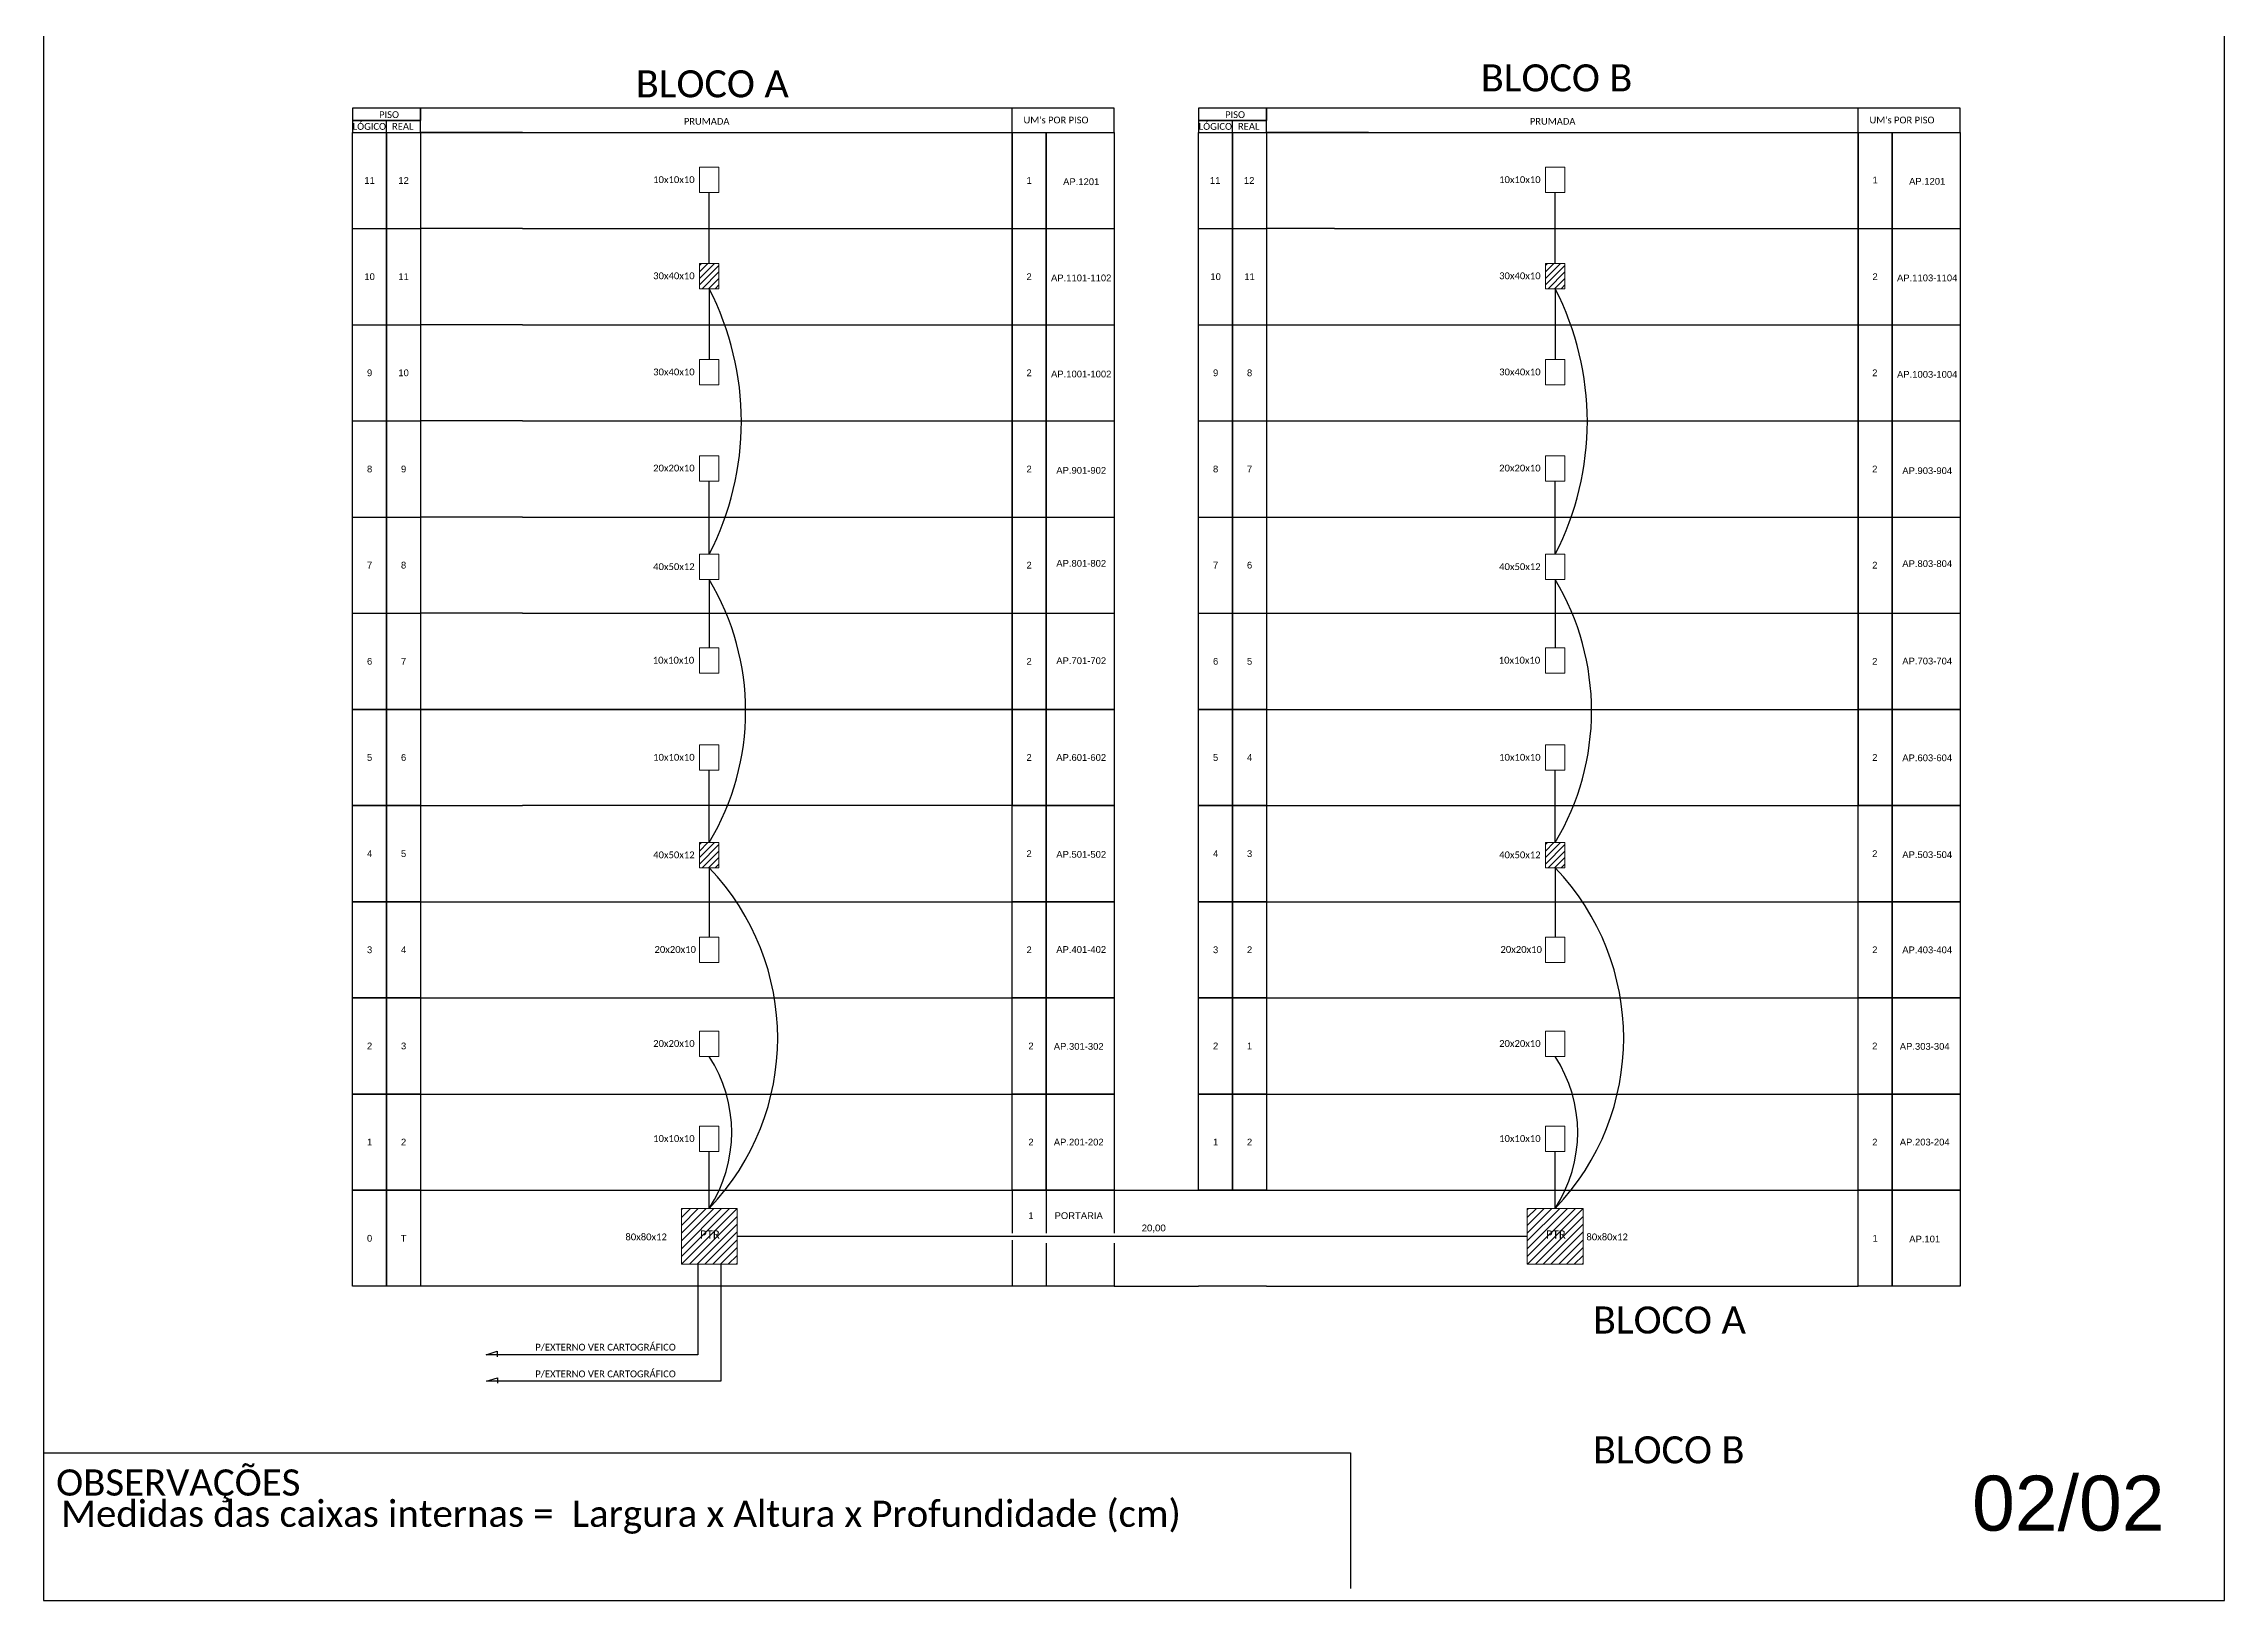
# Model space of a CAD drawing. Header units: inches. Extents: x 26733 to 28293, y 296242 to 297080.
# Drawn here: x 27699 to 28293, y 296242 to 296666 of the extents above; entities that cross this region are included whole.
import ezdxf
from ezdxf.enums import TextEntityAlignment as Align

# ---------------------------------------------------------------- set-up
doc = ezdxf.new("R2010")
doc.units = ezdxf.units.IN
doc.header["$MEASUREMENT"] = 0
doc.layers.get('0').update_dxf_attribs({"color": 252})
doc.styles.add('ARIAL', font='arial.ttf')
doc.styles.get("Standard").update_dxf_attribs({"font": 'arial.ttf'})
doc.styles.add('WMF-Calibri0', font='calibri.ttf')

msp = doc.modelspace()

# ---------------------------------------------------------------- hatches: boundary and pattern name
h = msp.add_hatch()
h.set_pattern_fill('ANSI31', color=1, scale=10)
h.set_pattern_definition([(45, (15690.5395, 294822.7384), (-0.88388348, 0.88388348), [])])
h.paths.add_polyline_path([(27883.36, 296605.73), (27878.06, 296605.73), (27878.06, 296598.84), (27883.36, 296598.84)])
h = msp.add_hatch()
h.set_pattern_fill('ANSI31', color=1, scale=10)
h.set_pattern_definition([(45, (15920.9702, 294822.7384), (-0.88388348, 0.88388348), [])])
h.paths.add_polyline_path([(28113.79, 296605.73), (28108.49, 296605.73), (28108.49, 296598.84), (28113.79, 296598.84)])
h = msp.add_hatch()
h.set_pattern_fill('ANSI31', color=1, scale=10)
h.set_pattern_definition([(45, (15690.5396, 294664.9927), (-0.88388348, 0.88388348), [])])
h.paths.add_polyline_path([(27883.36, 296447.99), (27878.06, 296447.99), (27878.06, 296441.09), (27883.36, 296441.09)])
h = msp.add_hatch()
h.set_pattern_fill('ANSI31', color=1, scale=10)
h.set_pattern_definition([(45, (15920.9702, 294664.9927), (-0.88388348, 0.88388348), [])])
h.paths.add_polyline_path([(28113.79, 296447.99), (28108.49, 296447.99), (28108.49, 296441.09), (28113.79, 296441.09)])
h = msp.add_hatch()
h.set_pattern_fill('ANSI31', color=1, scale=12, style=0)
h.set_pattern_definition([(45, (27139.5384, 295871.0232), (-1.0606602, 1.0606602), [])])
h.paths.add_polyline_path([(27888.3, 296348.29), (27873.13, 296348.29), (27873.13, 296333.15), (27888.3, 296333.15)])
h.paths.add_polyline_path([(27877.85, 296339.23), (27884.36, 296339.23), (27884.36, 296343.18), (27877.85, 296343.18)], flags=9)
h = msp.add_hatch()
h.set_pattern_fill('ANSI31', color=1, scale=12, style=0)
h.set_pattern_definition([(45, (27369.969, 295871.0232), (-1.0606602, 1.0606602), [])])
h.paths.add_polyline_path([(28118.73, 296348.29), (28103.56, 296348.29), (28103.56, 296333.15), (28118.73, 296333.15)])
h.paths.add_polyline_path([(28108.28, 296339.23), (28114.79, 296339.23), (28114.79, 296343.18), (28108.28, 296343.18)], flags=9)

# ---------------------------------------------------------------- linework, layer by layer
at = {"color": 0}
for p, q in [((27783.6, 296641.43), (27792.85, 296641.43)), ((27783.6, 296615.23), (27783.6, 296641.43)), ((27783.6, 296641.43), (27792.85, 296641.43)), ((27792.85, 296641.43), (27792.85, 296615.23)), ((27792.85, 296641.43), (27802.11, 296641.43)), ((27792.85, 296615.23), (27792.85, 296641.43)), ((27792.85, 296641.43), (27802.11, 296641.43)), ((27802.11, 296641.43), (27802.11, 296615.23)), ((27820.63, 296641.43), (27802.11, 296641.43)), ((27802.11, 296641.43), (27802.11, 296615.23)), ((27820.63, 296641.43), (27802.11, 296641.43)), ((27829.89, 296641.43), (27820.63, 296641.43)), ((27829.89, 296641.43), (27820.63, 296641.43)), ((27829.89, 296641.43), (27963.27, 296641.43)), ((27829.89, 296641.43), (27963.27, 296641.43)), ((27963.27, 296641.43), (27963.27, 296615.23)), ((27963.27, 296641.43), (27972.53, 296641.43)), ((27963.27, 296615.23), (27963.27, 296641.43)), ((27963.27, 296641.43), (27972.53, 296641.43)), ((27972.53, 296641.43), (27991.05, 296641.43)), ((27972.53, 296615.23), (27972.53, 296641.43)), ((27972.53, 296641.43), (27972.53, 296615.23)), ((27972.53, 296641.43), (27991.05, 296641.43)), ((27991.05, 296641.43), (27991.05, 296615.23)), ((28014.03, 296641.43), (28023.28, 296641.43)), ((28014.03, 296615.23), (28014.03, 296641.43)), ((28014.03, 296641.43), (28023.28, 296641.43)), ((28023.28, 296641.43), (28023.28, 296615.23)), ((28023.28, 296641.43), (28032.54, 296641.43)), ((28023.28, 296615.23), (28023.28, 296641.43)), ((28023.28, 296641.43), (28032.54, 296641.43)), ((28032.54, 296641.43), (28032.54, 296615.23)), ((28051.06, 296641.43), (28032.54, 296641.43)), ((28032.54, 296641.43), (28032.54, 296615.23)), ((28051.06, 296641.43), (28032.54, 296641.43)), ((28060.32, 296641.43), (28051.06, 296641.43)), ((28060.32, 296641.43), (28051.06, 296641.43)), ((28060.32, 296641.43), (28193.7, 296641.43)), ((28060.32, 296641.43), (28193.7, 296641.43)), ((28193.7, 296641.43), (28193.7, 296615.23)), ((28193.7, 296641.43), (28202.96, 296641.43)), ((28193.7, 296615.23), (28193.7, 296641.43)), ((28193.7, 296641.43), (28202.96, 296641.43)), ((28202.96, 296641.43), (28221.48, 296641.43)), ((28202.96, 296615.23), (28202.96, 296641.43)), ((28202.96, 296641.43), (28202.96, 296615.23)), ((28202.96, 296641.43), (28221.48, 296641.43)), ((28221.48, 296641.43), (28221.48, 296615.23)), ((27783.6, 296615.23), (27792.85, 296615.23)), ((27783.6, 296589.04), (27783.6, 296615.23)), ((27783.6, 296615.23), (27792.85, 296615.23)), ((27792.85, 296615.23), (27792.85, 296589.04)), ((27792.85, 296615.23), (27802.11, 296615.23)), ((27792.85, 296589.04), (27792.85, 296615.23)), ((27792.85, 296615.23), (27802.11, 296615.23)), ((27802.11, 296615.23), (27802.11, 296589.04)), ((27820.63, 296615.23), (27802.11, 296615.23)), ((27802.11, 296615.23), (27802.11, 296589.04)), ((27820.63, 296615.23), (27802.11, 296615.23)), ((27829.89, 296615.23), (27820.63, 296615.23)), ((27829.89, 296615.23), (27820.63, 296615.23)), ((27829.89, 296615.23), (27963.27, 296615.23)), ((27829.89, 296615.23), (27963.27, 296615.23)), ((27963.27, 296615.23), (27963.27, 296589.04)), ((27963.27, 296615.23), (27972.53, 296615.23)), ((27963.27, 296589.04), (27963.27, 296615.23)), ((27963.27, 296615.23), (27972.53, 296615.23)), ((27972.53, 296615.23), (27991.05, 296615.23)), ((27972.53, 296589.04), (27972.53, 296615.23)), ((27972.53, 296615.23), (27972.53, 296589.04)), ((27972.53, 296615.23), (27991.05, 296615.23)), ((27991.05, 296615.23), (27991.05, 296589.04)), ((28014.03, 296615.23), (28023.28, 296615.23)), ((28014.03, 296589.04), (28014.03, 296615.23)), ((28014.03, 296615.23), (28023.28, 296615.23)), ((28023.28, 296615.23), (28023.28, 296589.04)), ((28023.28, 296615.23), (28032.54, 296615.23)), ((28023.28, 296589.04), (28023.28, 296615.23)), ((28023.28, 296615.23), (28032.54, 296615.23)), ((28032.54, 296615.23), (28032.54, 296589.04)), ((28051.06, 296615.23), (28032.54, 296615.23)), ((28032.54, 296615.23), (28032.54, 296589.04)), ((28051.06, 296615.23), (28032.54, 296615.23)), ((28051.06, 296615.23), (28193.7, 296615.23)), ((28051.06, 296615.23), (28193.7, 296615.23)), ((28193.7, 296615.23), (28193.7, 296589.04)), ((28193.7, 296615.23), (28202.96, 296615.23)), ((28193.7, 296589.04), (28193.7, 296615.23)), ((28193.7, 296615.23), (28202.96, 296615.23)), ((28202.96, 296615.23), (28221.48, 296615.23)), ((28202.96, 296589.04), (28202.96, 296615.23)), ((28202.96, 296615.23), (28202.96, 296589.04)), ((28202.96, 296615.23), (28221.48, 296615.23)), ((28221.48, 296615.23), (28221.48, 296589.04)), ((27783.6, 296589.04), (27792.85, 296589.04)), ((27783.6, 296562.84), (27783.6, 296589.04)), ((27783.6, 296589.04), (27792.85, 296589.04)), ((27792.85, 296589.04), (27792.85, 296562.84)), ((27792.85, 296589.04), (27802.11, 296589.04)), ((27792.85, 296562.84), (27792.85, 296589.04)), ((27792.85, 296589.04), (27802.11, 296589.04)), ((27802.11, 296589.04), (27802.11, 296562.84)), ((27820.63, 296589.04), (27802.11, 296589.04)), ((27802.11, 296589.04), (27802.11, 296562.84)), ((27820.63, 296589.04), (27802.11, 296589.04)), ((27829.89, 296589.04), (27820.63, 296589.04)), ((27829.89, 296589.04), (27820.63, 296589.04)), ((27829.89, 296589.04), (27963.27, 296589.04)), ((27829.89, 296589.04), (27963.27, 296589.04)), ((27963.27, 296589.04), (27963.27, 296562.84)), ((27963.27, 296589.04), (27972.53, 296589.04)), ((27963.27, 296562.84), (27963.27, 296589.04)), ((27963.27, 296589.04), (27972.53, 296589.04)), ((27972.53, 296589.04), (27991.05, 296589.04)), ((27972.53, 296562.84), (27972.53, 296589.04)), ((27972.53, 296589.04), (27972.53, 296562.84)), ((27972.53, 296589.04), (27991.05, 296589.04)), ((27991.05, 296589.04), (27991.05, 296562.84)), ((28014.03, 296589.04), (28023.28, 296589.04)), ((28014.03, 296562.84), (28014.03, 296589.04)), ((28014.03, 296589.04), (28023.28, 296589.04)), ((28014.03, 296589.04), (28023.28, 296589.04)), ((28014.03, 296589.04), (28023.28, 296589.04)), ((28023.28, 296589.04), (28023.28, 296562.84)), ((28023.28, 296589.04), (28032.54, 296589.04)), ((28023.28, 296562.84), (28023.28, 296589.04)), ((28023.28, 296589.04), (28032.54, 296589.04)), ((28023.28, 296589.04), (28032.54, 296589.04)), ((28023.28, 296589.04), (28032.54, 296589.04)), ((28032.54, 296589.04), (28032.54, 296562.84)), ((28032.54, 296589.04), (28032.54, 296562.84)), ((28032.54, 296589.04), (28032.54, 296562.84)), ((28032.54, 296589.04), (28032.54, 296562.84)), ((28032.54, 296589.04), (28193.7, 296589.04)), ((28032.54, 296589.04), (28193.7, 296589.04)), ((28193.7, 296589.04), (28193.7, 296562.84)), ((28193.7, 296589.04), (28202.96, 296589.04)), ((28193.7, 296562.84), (28193.7, 296589.04)), ((28193.7, 296589.04), (28202.96, 296589.04)), ((28193.7, 296589.04), (28202.96, 296589.04)), ((28202.96, 296589.04), (28221.48, 296589.04)), ((28202.96, 296562.84), (28202.96, 296589.04)), ((28202.96, 296589.04), (28202.96, 296562.84)), ((28202.96, 296589.04), (28221.48, 296589.04)), ((28202.96, 296589.04), (28221.48, 296589.04)), ((28202.96, 296589.04), (28221.48, 296589.04)), ((28221.48, 296589.04), (28221.48, 296562.84)), ((27783.6, 296562.84), (27792.85, 296562.84)), ((27783.6, 296536.65), (27783.6, 296562.84)), ((27792.85, 296562.84), (27792.85, 296536.65)), ((27792.85, 296562.84), (27802.11, 296562.84)), ((27792.85, 296536.65), (27792.85, 296562.84)), ((27802.11, 296562.84), (27802.11, 296536.65)), ((27820.63, 296562.84), (27802.11, 296562.84)), ((27802.11, 296562.84), (27802.11, 296536.65)), ((27829.89, 296562.84), (27820.63, 296562.84)), ((27829.89, 296562.84), (27963.27, 296562.84)), ((27963.27, 296562.84), (27963.27, 296536.65)), ((27963.27, 296562.84), (27972.53, 296562.84)), ((27963.27, 296536.65), (27963.27, 296562.84)), ((27972.53, 296562.84), (27991.05, 296562.84)), ((27972.53, 296536.65), (27972.53, 296562.84)), ((27972.53, 296562.84), (27972.53, 296536.65)), ((27991.05, 296562.84), (27991.05, 296535.16)), ((28014.03, 296562.84), (28023.28, 296562.84)), ((28014.03, 296536.65), (28014.03, 296562.84)), ((28023.28, 296562.84), (28023.28, 296536.65)), ((28023.28, 296562.84), (28032.54, 296562.84)), ((28023.28, 296536.65), (28023.28, 296562.84)), ((28032.54, 296562.84), (28032.54, 296536.65)), ((28032.54, 296562.84), (28032.54, 296536.65)), ((28032.54, 296562.84), (28032.54, 296536.65)), ((28032.54, 296562.84), (28032.54, 296536.65)), ((28193.7, 296562.84), (28193.7, 296536.65)), ((28193.7, 296562.84), (28202.96, 296562.84)), ((28193.7, 296536.65), (28193.7, 296562.84)), ((28202.96, 296562.84), (28221.48, 296562.84)), ((28202.96, 296536.65), (28202.96, 296562.84)), ((28202.96, 296562.84), (28202.96, 296536.65)), ((28221.48, 296562.84), (28221.48, 296536.65)), ((27783.6, 296536.65), (27792.85, 296536.65)), ((27783.6, 296510.45), (27783.6, 296536.65)), ((27792.85, 296536.65), (27792.85, 296510.45)), ((27792.85, 296536.65), (27802.11, 296536.65)), ((27792.85, 296510.45), (27792.85, 296536.65)), ((27802.11, 296536.65), (27802.11, 296510.45)), ((27820.63, 296536.65), (27802.11, 296536.65)), ((27802.11, 296536.65), (27802.11, 296510.45)), ((27829.89, 296536.65), (27820.63, 296536.65)), ((27829.89, 296536.65), (27963.27, 296536.65)), ((27963.27, 296536.65), (27963.27, 296510.45)), ((27963.27, 296536.65), (27972.53, 296536.65)), ((27963.27, 296510.45), (27963.27, 296536.65)), ((27972.53, 296536.65), (27991.05, 296536.65)), ((27972.53, 296510.45), (27972.53, 296536.65)), ((27972.53, 296536.65), (27972.53, 296510.45)), ((27991.05, 296535.16), (27991.05, 296508.96)), ((28014.03, 296536.65), (28023.28, 296536.65)), ((28014.03, 296510.45), (28014.03, 296536.65)), ((28023.28, 296536.65), (28023.28, 296510.45)), ((28023.28, 296536.65), (28032.54, 296536.65)), ((28023.28, 296510.45), (28023.28, 296536.65)), ((28032.54, 296536.65), (28032.54, 296510.45)), ((28032.54, 296536.65), (28032.54, 296510.45)), ((28032.54, 296536.65), (28032.54, 296510.45)), ((28032.54, 296536.65), (28032.54, 296510.45)), ((28193.7, 296536.65), (28193.7, 296510.45)), ((28193.7, 296536.65), (28202.96, 296536.65)), ((28193.7, 296510.45), (28193.7, 296536.65)), ((28202.96, 296536.65), (28221.48, 296536.65)), ((28202.96, 296510.45), (28202.96, 296536.65)), ((28202.96, 296536.65), (28202.96, 296510.45)), ((28221.48, 296536.65), (28221.48, 296510.45)), ((27783.6, 296510.45), (27792.85, 296510.45)), ((27783.6, 296484.26), (27783.6, 296510.45)), ((27792.85, 296510.45), (27792.85, 296484.26)), ((27792.85, 296510.45), (27802.11, 296510.45)), ((27792.85, 296484.26), (27792.85, 296510.45)), ((27802.11, 296510.45), (27802.11, 296484.26)), ((27820.63, 296510.45), (27802.11, 296510.45)), ((27802.11, 296510.45), (27802.11, 296484.26)), ((27829.89, 296510.45), (27820.63, 296510.45)), ((27829.89, 296510.45), (27963.27, 296510.45)), ((27963.27, 296510.45), (27963.27, 296484.26)), ((27963.27, 296510.45), (27972.53, 296510.45)), ((27963.27, 296484.26), (27963.27, 296510.45)), ((27972.53, 296510.45), (27991.05, 296510.45)), ((27972.53, 296484.26), (27972.53, 296510.45)), ((27972.53, 296510.45), (27972.53, 296484.26)), ((27991.05, 296508.96), (27991.05, 296482.77)), ((28014.03, 296510.45), (28023.28, 296510.45)), ((28014.03, 296484.26), (28014.03, 296510.45)), ((28023.28, 296510.45), (28023.28, 296484.26)), ((28023.28, 296510.45), (28032.54, 296510.45)), ((28023.28, 296484.26), (28023.28, 296510.45)), ((28032.54, 296510.45), (28032.54, 296484.26)), ((28032.54, 296510.45), (28032.54, 296484.26)), ((28032.54, 296510.45), (28032.54, 296484.26)), ((28032.54, 296510.45), (28032.54, 296484.26)), ((28193.7, 296510.45), (28193.7, 296484.26)), ((28193.7, 296510.45), (28202.96, 296510.45)), ((28193.7, 296484.26), (28193.7, 296510.45)), ((28202.96, 296510.45), (28221.48, 296510.45)), ((28202.96, 296484.26), (28202.96, 296510.45)), ((28202.96, 296510.45), (28202.96, 296484.26)), ((28221.48, 296510.45), (28221.48, 296484.26)), ((27783.6, 296484.26), (27792.85, 296484.26)), ((27783.6, 296458.06), (27783.6, 296484.26)), ((27792.85, 296484.26), (27783.6, 296484.26)), ((27792.85, 296484.26), (27792.85, 296458.06)), ((27792.85, 296484.26), (27802.11, 296484.26)), ((27792.85, 296458.06), (27792.85, 296484.26)), ((27802.11, 296484.26), (27792.85, 296484.26)), ((27802.11, 296484.26), (27802.11, 296458.06)), ((27820.63, 296484.26), (27802.11, 296484.26)), ((27802.11, 296484.26), (27802.11, 296458.06)), ((27802.11, 296484.26), (27820.63, 296484.26)), ((27829.89, 296484.26), (27820.63, 296484.26)), ((27820.63, 296484.26), (27829.89, 296484.26)), ((27829.89, 296484.26), (27963.27, 296484.26)), ((27963.27, 296484.26), (27829.89, 296484.26)), ((27963.27, 296484.26), (27963.27, 296458.06)), ((27963.27, 296484.26), (27972.53, 296484.26)), ((27963.27, 296458.06), (27963.27, 296484.26)), ((27972.53, 296484.26), (27963.27, 296484.26)), ((27972.53, 296484.26), (27991.05, 296484.26)), ((27972.53, 296458.06), (27972.53, 296484.26)), ((27972.53, 296484.26), (27972.53, 296458.06)), ((27991.05, 296484.26), (27972.53, 296484.26)), ((28014.03, 296484.26), (28023.28, 296484.26)), ((28014.03, 296458.06), (28014.03, 296484.26)), ((28023.28, 296484.26), (28014.03, 296484.26)), ((28023.28, 296484.26), (28023.28, 296458.06)), ((28023.28, 296484.26), (28032.54, 296484.26)), ((28023.28, 296458.06), (28023.28, 296484.26)), ((28032.54, 296484.26), (28023.28, 296484.26)), ((28032.54, 296484.26), (28032.54, 296458.06)), ((28032.54, 296484.26), (28032.54, 296458.06)), ((28032.54, 296484.26), (28032.54, 296458.06)), ((28032.54, 296484.26), (28032.54, 296458.06)), ((28193.7, 296484.26), (28193.7, 296458.06)), ((28193.7, 296484.26), (28202.96, 296484.26)), ((28193.7, 296458.06), (28193.7, 296484.26)), ((28202.96, 296484.26), (28193.7, 296484.26)), ((28202.96, 296484.26), (28221.48, 296484.26)), ((28202.96, 296458.06), (28202.96, 296484.26)), ((28202.96, 296484.26), (28202.96, 296458.06)), ((28221.48, 296484.26), (28202.96, 296484.26)), ((28221.48, 296484.26), (28221.48, 296458.06)), ((27991.05, 296482.77), (27991.05, 296456.57)), ((27792.85, 296458.06), (27783.6, 296458.06)), ((27802.11, 296458.06), (27792.85, 296458.06)), ((27802.11, 296458.06), (27820.63, 296458.06)), ((27820.63, 296458.06), (27829.89, 296458.06)), ((27963.27, 296458.06), (27829.89, 296458.06)), ((27972.53, 296458.06), (27963.27, 296458.06)), ((27991.05, 296458.06), (27972.53, 296458.06)), ((28023.28, 296458.06), (28014.03, 296458.06)), ((28032.54, 296458.06), (28023.28, 296458.06)), ((28032.54, 296458.06), (28032.54, 296431.87)), ((28032.54, 296458.06), (28032.54, 296431.87)), ((28202.96, 296458.06), (28193.7, 296458.06)), ((28221.48, 296458.06), (28202.96, 296458.06)), ((28032.54, 296431.87), (28032.54, 296405.67)), ((28032.54, 296431.87), (28032.54, 296405.67)), ((28032.54, 296405.67), (28032.54, 296379.48)), ((28032.54, 296405.67), (28032.54, 296379.48)), ((28032.54, 296379.48), (28032.54, 296353.28)), ((28032.54, 296379.48), (28032.54, 296353.28)), ((27802.11, 296353.28), (27963.27, 296353.28)), ((27963.27, 296353.28), (27972.53, 296353.28)), ((27972.53, 296353.28), (27991.05, 296353.28)), ((28014.03, 296353.28), (28023.28, 296353.28)), ((28023.28, 296353.28), (28032.54, 296353.28)), ((27963.27, 296327.09), (27802.11, 296327.09)), ((27972.53, 296327.09), (27963.27, 296327.09)), ((27991.05, 296327.09), (27972.53, 296327.09)), ((28023.28, 296327.09), (28014.03, 296327.09)), ((28032.54, 296327.09), (28023.28, 296327.09)), ((28032.54, 296327.09), (28193.7, 296327.09))]:
    msp.add_line(p, q, dxfattribs=at)
for points in [[(28293.43, 296241.54), (28293.43, 297080.1), (27699.43, 297080.1), (27699.43, 296241.54), (28293.43, 296241.54)], [(27792.85, 296641.43), (27792.85, 296644.72)], [(27802.11, 296641.43), (27991.05, 296641.43), (27991.05, 296648.01), (27802.11, 296648.01), (27802.11, 296648.01), (27802.11, 296644.72)], [(27963.26, 296641.43), (27963.26, 296648.01)], [(28023.28, 296641.43), (28023.28, 296644.72)], [(28032.54, 296641.43), (28221.48, 296641.43), (28221.48, 296648.01), (28032.54, 296648.01), (28032.54, 296648.01), (28032.54, 296644.72)], [(28193.69, 296641.43), (28193.69, 296648.01)], [(27880.71, 296605.73), (27880.71, 296625.03)], [(28111.14, 296605.73), (28111.14, 296625.03)], [(28032.54, 296562.84), (28193.7, 296562.84)], [(28032.54, 296536.65), (28193.7, 296536.65)], [(28032.54, 296510.45), (28193.7, 296510.45)], [(28032.54, 296484.26), (28193.7, 296484.26)], [(28032.54, 296458.06), (28193.7, 296458.06)], [(27802.11, 296431.87), (27963.27, 296431.87)], [(28032.54, 296431.87), (28193.7, 296431.87)], [(27802.11, 296405.67), (27963.27, 296405.67)], [(28032.54, 296405.67), (28193.7, 296405.67)], [(27802.11, 296379.48), (27963.27, 296379.48)], [(28032.54, 296379.48), (28193.7, 296379.48)], [(27963.27, 296353.28), (27963.27, 296341.55)], [(27972.53, 296353.28), (27972.53, 296341.55)], [(27991.05, 296353.28), (28014.03, 296353.28)], [(27991.05, 296353.28), (27991.05, 296341.55)], [(28032.54, 296353.28), (28193.7, 296353.28)], [(27963.27, 296339.66), (27963.27, 296327.09)], [(27972.53, 296338.82), (27972.53, 296327.09)], [(27991.05, 296338.82), (27991.05, 296327.09)], [(27991.05, 296327.09), (28014.03, 296327.09)], [(27699.43, 296281.74), (28055.37, 296281.74)]]:
    msp.add_lwpolyline(points, dxfattribs=at)
for points in [[(27783.6, 296644.72), (27802.11, 296644.72), (27802.11, 296648.01), (27783.6, 296648.01)], [(27783.6, 296641.43), (27802.11, 296641.43), (27802.11, 296644.72), (27783.6, 296644.72)], [(28014.03, 296644.72), (28032.54, 296644.72), (28032.54, 296648.01), (28014.03, 296648.01)], [(28014.03, 296641.43), (28032.54, 296641.43), (28032.54, 296644.72), (28014.03, 296644.72)], [(27783.6, 296458.06), (27792.85, 296458.06), (27792.85, 296431.87), (27783.6, 296431.87)], [(27792.85, 296458.06), (27802.11, 296458.06), (27802.11, 296431.87), (27792.85, 296431.87)], [(27963.27, 296458.06), (27972.53, 296458.06), (27972.53, 296431.87), (27963.27, 296431.87)], [(27972.53, 296458.06), (27991.05, 296458.06), (27991.05, 296431.87), (27972.53, 296431.87)], [(28014.03, 296458.06), (28023.28, 296458.06), (28023.28, 296431.87), (28014.03, 296431.87)], [(28023.28, 296458.06), (28032.54, 296458.06), (28032.54, 296431.87), (28023.28, 296431.87)], [(28193.7, 296458.06), (28202.96, 296458.06), (28202.96, 296431.87), (28193.7, 296431.87)], [(28202.96, 296458.06), (28221.48, 296458.06), (28221.48, 296431.87), (28202.96, 296431.87)], [(27783.6, 296431.87), (27792.85, 296431.87), (27792.85, 296405.67), (27783.6, 296405.67)], [(27792.85, 296431.87), (27802.11, 296431.87), (27802.11, 296405.67), (27792.85, 296405.67)], [(27963.27, 296431.87), (27972.53, 296431.87), (27972.53, 296405.67), (27963.27, 296405.67)], [(27972.53, 296431.87), (27991.05, 296431.87), (27991.05, 296405.67), (27972.53, 296405.67)], [(28014.03, 296431.87), (28023.28, 296431.87), (28023.28, 296405.67), (28014.03, 296405.67)], [(28023.28, 296431.87), (28032.54, 296431.87), (28032.54, 296405.67), (28023.28, 296405.67)], [(28193.7, 296431.87), (28202.96, 296431.87), (28202.96, 296405.67), (28193.7, 296405.67)], [(28202.96, 296431.87), (28221.48, 296431.87), (28221.48, 296405.67), (28202.96, 296405.67)], [(27783.6, 296405.67), (27792.85, 296405.67), (27792.85, 296379.48), (27783.6, 296379.48)], [(27792.85, 296405.67), (27802.11, 296405.67), (27802.11, 296379.48), (27792.85, 296379.48)], [(27963.27, 296405.67), (27972.53, 296405.67), (27972.53, 296379.48), (27963.27, 296379.48)], [(27972.53, 296405.67), (27991.05, 296405.67), (27991.05, 296379.48), (27972.53, 296379.48)], [(28014.03, 296405.67), (28023.28, 296405.67), (28023.28, 296379.48), (28014.03, 296379.48)], [(28023.28, 296405.67), (28032.54, 296405.67), (28032.54, 296379.48), (28023.28, 296379.48)], [(28193.7, 296405.67), (28202.96, 296405.67), (28202.96, 296379.48), (28193.7, 296379.48)], [(28202.96, 296405.67), (28221.48, 296405.67), (28221.48, 296379.48), (28202.96, 296379.48)], [(27783.6, 296379.48), (27792.85, 296379.48), (27792.85, 296353.28), (27783.6, 296353.28)], [(27792.85, 296379.48), (27802.11, 296379.48), (27802.11, 296353.28), (27792.85, 296353.28)], [(27963.27, 296379.48), (27972.53, 296379.48), (27972.53, 296353.28), (27963.27, 296353.28)], [(27972.53, 296379.48), (27991.05, 296379.48), (27991.05, 296353.28), (27972.53, 296353.28)], [(28014.03, 296379.48), (28023.28, 296379.48), (28023.28, 296353.28), (28014.03, 296353.28)], [(28023.28, 296379.48), (28032.54, 296379.48), (28032.54, 296353.28), (28023.28, 296353.28)], [(28193.7, 296379.48), (28202.96, 296379.48), (28202.96, 296353.28), (28193.7, 296353.28)], [(28202.96, 296379.48), (28221.48, 296379.48), (28221.48, 296353.28), (28202.96, 296353.28)], [(27783.6, 296353.28), (27792.85, 296353.28), (27792.85, 296327.09), (27783.6, 296327.09)], [(27792.85, 296353.28), (27802.11, 296353.28), (27802.11, 296327.09), (27792.85, 296327.09)], [(28193.7, 296353.28), (28202.96, 296353.28), (28202.96, 296327.09), (28193.7, 296327.09)], [(28202.96, 296353.28), (28221.48, 296353.28), (28221.48, 296327.09), (28202.96, 296327.09)]]:
    msp.add_lwpolyline(points, close=True, dxfattribs=at)
at = {"color": 0, "lineweight": 0}
for points in [[(27878.06, 296631.93), (27883.36, 296631.93), (27883.36, 296625.03), (27878.06, 296625.03)], [(28108.49, 296631.93), (28113.79, 296631.93), (28113.79, 296625.03), (28108.49, 296625.03)], [(27878.06, 296579.54), (27883.36, 296579.54), (27883.36, 296572.64), (27878.06, 296572.64)], [(28108.49, 296579.54), (28113.79, 296579.54), (28113.79, 296572.64), (28108.49, 296572.64)], [(27878.06, 296553.36), (27883.36, 296553.36), (27883.36, 296546.46), (27878.06, 296546.46)], [(28108.49, 296553.36), (28113.79, 296553.36), (28113.79, 296546.46), (28108.49, 296546.46)], [(27878.06, 296526.5), (27883.36, 296526.5), (27883.36, 296519.6), (27878.06, 296519.6)], [(28108.49, 296526.5), (28113.79, 296526.5), (28113.79, 296519.6), (28108.49, 296519.6)], [(27878.06, 296501.02), (27883.36, 296501.02), (27883.36, 296494.13), (27878.06, 296494.13)], [(28108.49, 296501.02), (28113.79, 296501.02), (28113.79, 296494.13), (28108.49, 296494.13)], [(27878.06, 296474.57), (27883.36, 296474.57), (27883.36, 296467.68), (27878.06, 296467.68)], [(28108.49, 296474.57), (28113.79, 296474.57), (28113.79, 296467.68), (28108.49, 296467.68)], [(27878.06, 296422.22), (27883.36, 296422.22), (27883.36, 296415.32), (27878.06, 296415.32)], [(28108.49, 296422.22), (28113.79, 296422.22), (28113.79, 296415.32), (28108.49, 296415.32)], [(27878.06, 296396.61), (27883.36, 296396.61), (27883.36, 296389.71), (27878.06, 296389.71)], [(28108.49, 296396.61), (28113.79, 296396.61), (28113.79, 296389.71), (28108.49, 296389.71)], [(27878.06, 296370.72), (27883.36, 296370.72), (27883.36, 296363.82), (27878.06, 296363.82)], [(28108.49, 296370.72), (28113.79, 296370.72), (28113.79, 296363.82), (28108.49, 296363.82)]]:
    msp.add_lwpolyline(points, close=True, dxfattribs=at)
at = {"color": 1, "lineweight": 0}
for points in [[(27878.06, 296605.73), (27883.36, 296605.73), (27883.36, 296598.84), (27878.06, 296598.84)], [(28108.49, 296605.73), (28113.79, 296605.73), (28113.79, 296598.84), (28108.49, 296598.84)], [(27878.06, 296447.99), (27883.36, 296447.99), (27883.36, 296441.09), (27878.06, 296441.09)], [(28108.49, 296447.99), (28113.79, 296447.99), (28113.79, 296441.09), (28108.49, 296441.09)], [(27873.13, 296348.32), (27888.3, 296348.32), (27888.3, 296333.15), (27873.13, 296333.15)], [(28103.56, 296348.32), (28118.73, 296348.32), (28118.73, 296333.15), (28103.56, 296333.15)]]:
    msp.add_lwpolyline(points, close=True, dxfattribs=at)
at = {"color": 3}
for points in [[(27880.71, 296598.84), (27880.71, 296579.54)], [(28111.14, 296598.84), (28111.14, 296579.54)], [(27880.71, 296526.5), (27880.71, 296546.46)], [(28111.14, 296526.5), (28111.14, 296546.46)], [(27880.71, 296519.6), (27880.71, 296501.02)], [(28111.14, 296519.6), (28111.14, 296501.02)], [(27880.71, 296447.99), (27880.71, 296467.68)], [(28111.14, 296447.99), (28111.14, 296467.68)], [(27880.71, 296441.09), (27880.71, 296422.22)], [(28111.14, 296441.09), (28111.14, 296422.22)], [(27880.71, 296348.32), (27880.71, 296363.82)], [(28111.14, 296348.32), (28111.14, 296363.82)], [(27888.3, 296340.73), (28103.56, 296340.73)]]:
    msp.add_lwpolyline(points, dxfattribs=at)
at = {"color": 10}
for points in [[(27877.63, 296333.15), (27877.63, 296308.42)], [(27883.88, 296333.15), (27883.88, 296301.21)], [(27820, 296308.42), (27823.01, 296309.41), (27823.01, 296307.92)], [(27877.63, 296308.42), (27820, 296308.42)], [(27820.08, 296301.21), (27823.1, 296302.2), (27823.1, 296300.72)], [(27883.88, 296301.21), (27820.08, 296301.21)]]:
    msp.add_lwpolyline(points, dxfattribs=at)
at = {"color": 0, "linetype": 'Continuous'}
msp.add_lwpolyline([(28055.37, 296281.74), (28055.37, 296244.75)], dxfattribs=at)
at = {"color": 3}
for centre, radius, start, end in [((27810.49, 296562.67), 78.99, 332.74994, 27.25006), ((28040.92, 296562.67), 78.99, 332.74994, 27.25006), ((27821.11, 296483.8), 69.53, 329.00326, 30.99674), ((28051.54, 296483.8), 69.53, 329.00326, 30.99674), ((27832.41, 296394.7), 66.96, 316.15672, 43.84328), ((28062.85, 296394.7), 66.96, 316.15672, 43.84328), ((27848.93, 296369.02), 37.92, 326.92594, 33.07406), ((28079.36, 296369.02), 37.92, 326.92594, 33.07406)]:
    msp.add_arc(centre, radius, start, end, dxfattribs=at)

# ---------------------------------------------------------------- texts
at = {"color": 0, "style": 'WMF-Calibri0'}
for s, height, p in [('BLOCO A', 7.371, (27860.74, 296650.98)), ('BLOCO B', 7.371, (28090.9, 296652.6)), ('  LÓGICO', 1.84, (27782.33, 296642.14)), ('     PISO', 1.84, (27787.56, 296645.36)), ('    REAL', 1.84, (27791.74, 296642.18)), ('PRUMADA', 1.84, (27873.82, 296643.53)), ("UM's POR PISO", 1.84, (27966.33, 296643.88)), ('  LÓGICO', 1.84, (28012.76, 296642.14)), ('     PISO', 1.84, (28018, 296645.36)), ('    REAL', 1.84, (28022.17, 296642.18)), ('PRUMADA', 1.84, (28104.25, 296643.53)), ("UM's POR PISO", 1.84, (28196.76, 296643.88)), ('10x10x10', 1.854, (27865.46, 296627.64)), ('10x10x10', 1.854, (28095.89, 296627.64)), ('30x40x10', 1.854, (27865.46, 296601.44)), ('30x40x10', 1.854, (28095.89, 296601.44)), ('30x40x10', 1.854, (27865.46, 296575.25)), ('30x40x10', 1.854, (28095.89, 296575.25)), ('20x20x10', 1.854, (27865.46, 296549.07)), ('20x20x10', 1.854, (28095.89, 296549.07)), ('40x50x12', 1.854, (27865.46, 296522.21)), ('40x50x12', 1.854, (28095.89, 296522.21)), ('10x10x10', 1.854, (27865.35, 296496.73)), ('10x10x10', 1.854, (28095.78, 296496.73)), ('10x10x10', 1.854, (27865.46, 296470.28)), ('10x10x10', 1.854, (28095.89, 296470.28)), ('40x50x12', 1.854, (27865.46, 296443.7)), ('40x50x12', 1.854, (28095.89, 296443.7)), ('20x20x10', 1.854, (27865.82, 296417.93)), ('20x20x10', 1.854, (28096.25, 296417.93)), ('20x20x10', 1.854, (27865.46, 296392.32)), ('20x20x10', 1.854, (28095.89, 296392.32)), ('10x10x10', 1.854, (27865.46, 296366.43)), ('10x10x10', 1.854, (28095.89, 296366.43)), ('80x80x12', 1.854, (27857.9, 296339.63)), ('20,00', 1.854, (27998.5, 296342.07)), ('80x80x12', 1.854, (28119.66, 296339.63)), ('BLOCO A', 7.371, (28121.44, 296314.23)), ('BLOCO B', 7.371, (28121.44, 296278.86)), ('OBSERVAÇÕES', 7.1308, (27702.84, 296270.08))]:
    msp.add_text(s, height=height, dxfattribs=at).set_placement(p)
at = {"color": 0, "style": 'ARIAL'}
for s, p in [('11', (27788.22, 296628.33)), ('12', (27797.48, 296628.33)), ('1', (27967.86, 296628.33)), ('AP.1201', (27982.05, 296628)), ('11', (28018.53, 296628.33)), ('12', (28027.79, 296628.33)), ('1', (28198.29, 296628.44)), ('AP.1201', (28212.48, 296628.11)), ('10', (27788.22, 296602.13)), ('11', (27797.48, 296602.13)), ('2', (27967.86, 296602.13)), ('AP.1101-1102', (27982.05, 296601.8)), ('10', (28018.66, 296602.13)), ('11', (28027.91, 296602.13)), ('2', (28198.29, 296602.13)), ('AP.1103-1104', (28212.48, 296601.8)), ('9', (27788.22, 296575.94)), ('10', (27797.48, 296575.94)), ('2', (27967.86, 296575.94)), ('AP.1001-1002', (27982.05, 296575.61)), ('9', (28018.66, 296575.94)), ('8', (28027.91, 296575.94)), ('2', (28198.21, 296575.94)), ('AP.1003-1004', (28212.48, 296575.52)), ('8', (27788.22, 296549.74)), ('9', (27797.48, 296549.74)), ('2', (27967.86, 296549.74)), ('AP.901-902', (27982.05, 296549.37)), ('8', (28018.66, 296549.74)), ('7', (28027.91, 296549.74)), ('2', (28198.21, 296549.74)), ('AP.903-904', (28212.48, 296549.28)), ('AP.801-802', (27982.05, 296524.04)), ('AP.803-804', (28212.48, 296523.96)), ('7', (27788.22, 296523.55)), ('8', (27797.48, 296523.55)), ('2', (27967.86, 296523.55)), ('7', (28018.66, 296523.55)), ('6', (28027.91, 296523.55)), ('2', (28198.21, 296523.55)), ('6', (27788.22, 296497.35)), ('7', (27797.48, 296497.35)), ('2', (27967.86, 296497.35)), ('AP.701-702', (27982.05, 296497.51)), ('6', (28018.66, 296497.35)), ('5', (28027.91, 296497.35)), ('2', (28198.21, 296497.35)), ('AP.703-704', (28212.48, 296497.42)), ('5', (27788.22, 296471.16)), ('6', (27797.48, 296471.16)), ('2', (27967.86, 296471.16)), ('AP.601-602', (27982.05, 296471.15)), ('5', (28018.66, 296471.16)), ('4', (28027.91, 296471.16)), ('2', (28198.21, 296471.16)), ('AP.603-604', (28212.48, 296471.06)), ('4', (27788.22, 296444.96)), ('5', (27797.48, 296444.96)), ('2', (27967.86, 296444.96)), ('AP.501-502', (27982.05, 296444.76)), ('4', (28018.66, 296444.96)), ('3', (28027.91, 296444.96)), ('2', (28198.21, 296444.96)), ('AP.503-504', (28212.48, 296444.68)), ('3', (27788.22, 296418.77)), ('4', (27797.48, 296418.77)), ('2', (27967.86, 296418.77)), ('AP.401-402', (27982.05, 296418.84)), ('3', (28018.66, 296418.77)), ('2', (28027.91, 296418.77)), ('2', (28198.21, 296418.77)), ('AP.403-404', (28212.48, 296418.75)), ('2', (27788.22, 296392.57)), ('3', (27797.48, 296392.57)), ('2', (27968.37, 296392.57)), ('AP.301-302', (27981.37, 296392.45)), ('2', (28018.66, 296392.57)), ('1', (28027.91, 296392.57)), ('2', (28198.21, 296392.57)), ('AP.303-304', (28211.8, 296392.45)), ('1', (27788.22, 296366.38)), ('2', (27797.48, 296366.38)), ('2', (27968.37, 296366.38)), ('AP.201-202', (27981.37, 296366.38)), ('1', (28018.66, 296366.38)), ('2', (28027.91, 296366.38)), ('2', (28198.21, 296366.38)), ('AP.203-204', (28211.8, 296366.38)), ('1', (27968.37, 296346.34)), ('PORTARIA', (27981.37, 296346.34)), ('0', (27788.22, 296340.18)), ('T', (27797.48, 296340.18)), ('1', (28198.29, 296340.18)), ('AP.101', (28211.8, 296339.98))]:
    msp.add_text(s, height=1.84, dxfattribs=at).set_placement(p, align=Align.MIDDLE_CENTER)
at = {"color": 7, "style": 'WMF-Calibri0'}
for p in [(27878.23, 296340.11), (28108.66, 296340.11)]:
    msp.add_text('PTR', height=2.224, dxfattribs=at).set_placement(p)
at = {"color": 10, "style": 'WMF-Calibri0'}
for p in [(27833.35, 296309.59), (27833.35, 296302.31)]:
    msp.add_text('P/EXTERNO VER CARTOGRÁFICO', height=1.8536, dxfattribs=at).set_placement(p)
at = {"color": 0, "ltscale": 2, "insert": (28224.7, 296275.52), "char_height": 15, "attachment_point": 1}
msp.add_mtext_dynamic_manual_height_columns('02/02', width=211.8067, gutter_width=10, heights=[1.83], dxfattribs=at)
at = {"color": 0, "insert": (27704.2, 296268.7), "char_height": 7.1308, "width": 658.8434, "attachment_point": 1, "style": 'WMF-Calibri0'}
msp.add_mtext('Medidas das caixas internas =  Largura x Altura x Profundidade (cm)', dxfattribs=at)

doc.saveas('drawing.dxf')
